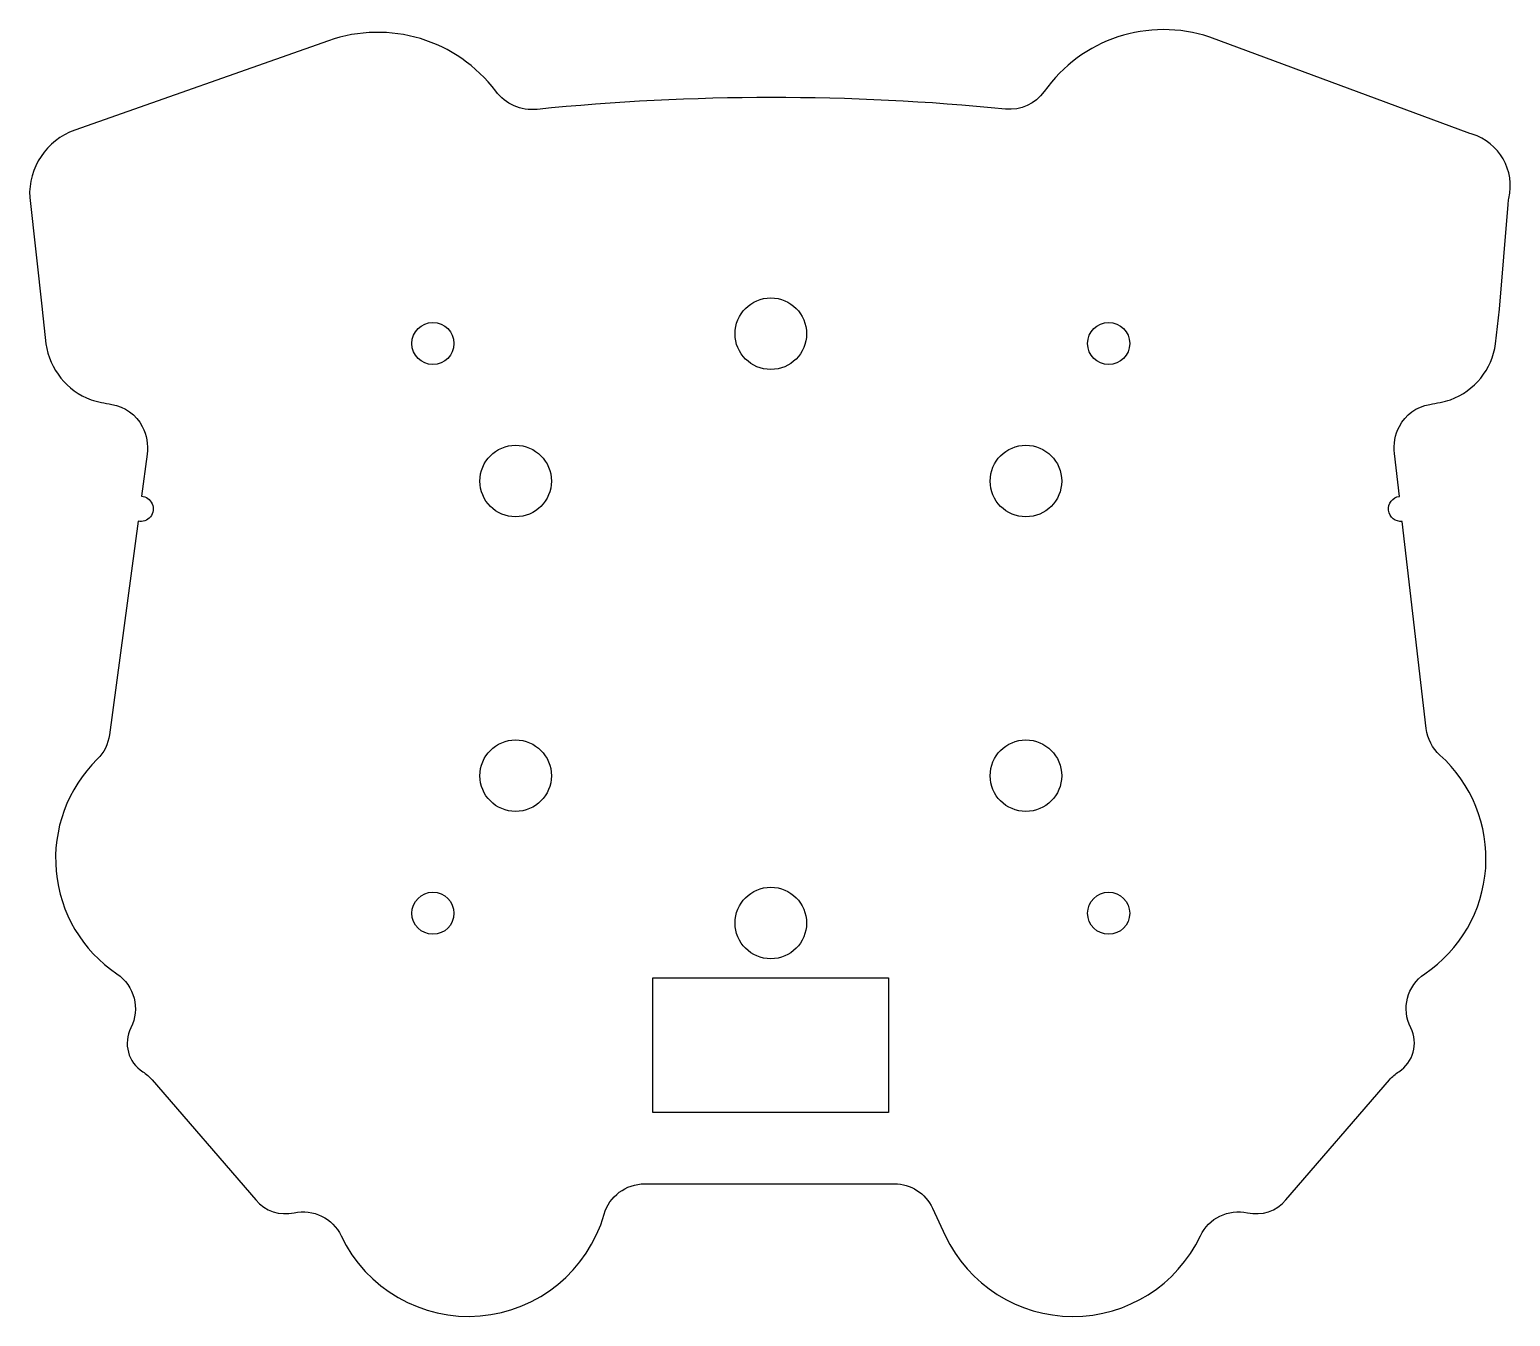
# Model space of a CAD drawing. Header units: millimetres. Extents: x 272 to 448, y -82 to 71.
import ezdxf

# ---------------------------------------------------------------- set-up
doc = ezdxf.new("R2010")
doc.units = ezdxf.units.MM
doc.layers.get('0').update_dxf_attribs({"linetype": 'CONTINUOUS'})

msp = doc.modelspace()

# ---------------------------------------------------------------- linework, layer by layer
msp.add_lwpolyline([(434.68, 15.68), (434.09, 20.77, -0.150935), (434.67, 23.98, -0.235996), (438.28, 26.61, 0.025306), (440.75, 27.15, 0.274496), (446.11, 33.8), (446.55, 37.9), (447.58, 50.36, -0.036318), (447.69, 51.08, 0.393116), (443.31, 58.71, -0.013539), (443.06, 58.8), (412.14, 70.24, 0.330198), (392.48, 63.77, -0.270109), (387.9, 61.68, 0.050071), (332.23, 61.65, -0.262299), (327.33, 63.8, 0.327124), (307.46, 69.8), (277.31, 59.17, 0.332301), (271.96, 51.18), (273.45, 37.9, -0.001347), (273.45, 37.88), (273.89, 33.8, 0.274496), (279.25, 27.15, 0.025306), (281.72, 26.61, -0.235996), (285.33, 23.98, -0.154096), (285.9, 20.7), (285.23, 15.69, -1.06808), (284.84, 12.72), (281.44, -12.64, -0.166967), (279.99, -15.54, 0.474538), (282.32, -41.04, -0.378423), (283.98, -47.45, 0.384802), (285.4, -52.67, -0.072174), (286.49, -53.61), (298.81, -67.9, 0.275977), (303.36, -69.42, -0.3496), (308.96, -72.16, 0.690789), (340.2, -69.6, -0.334336), (345.01, -65.98), (374.69, -65.98, -0.290641), (379.21, -68.86), (380.73, -72.1, 0.633535), (411.04, -72.16, -0.3496), (416.64, -69.42, 0.275977), (421.19, -67.9), (433.51, -53.61, -0.072174), (434.6, -52.67, 0.384802), (436.02, -47.45, -0.378423), (437.68, -41.04, 0.487852), (439.49, -15.05, -0.182707), (437.87, -11.91), (435.02, 12.7, -0.987298)], format="xyb", close=True)
msp.add_lwpolyline([(346, -57.5), (346, -41.5), (374, -41.5), (374, -57.5)], close=True)
for centre, radius in [((360, 35), 4.25), ((319.86, 33.84), 2.5), ((400.14, 33.84), 2.5), ((329.69, 17.5), 4.25), ((390.31, 17.5), 4.25), ((329.69, -17.5), 4.25), ((390.31, -17.5), 4.25), ((319.86, -33.84), 2.5), ((360, -35), 4.25), ((400.14, -33.84), 2.5)]:
    msp.add_circle(centre, radius)

doc.saveas('drawing.dxf')
